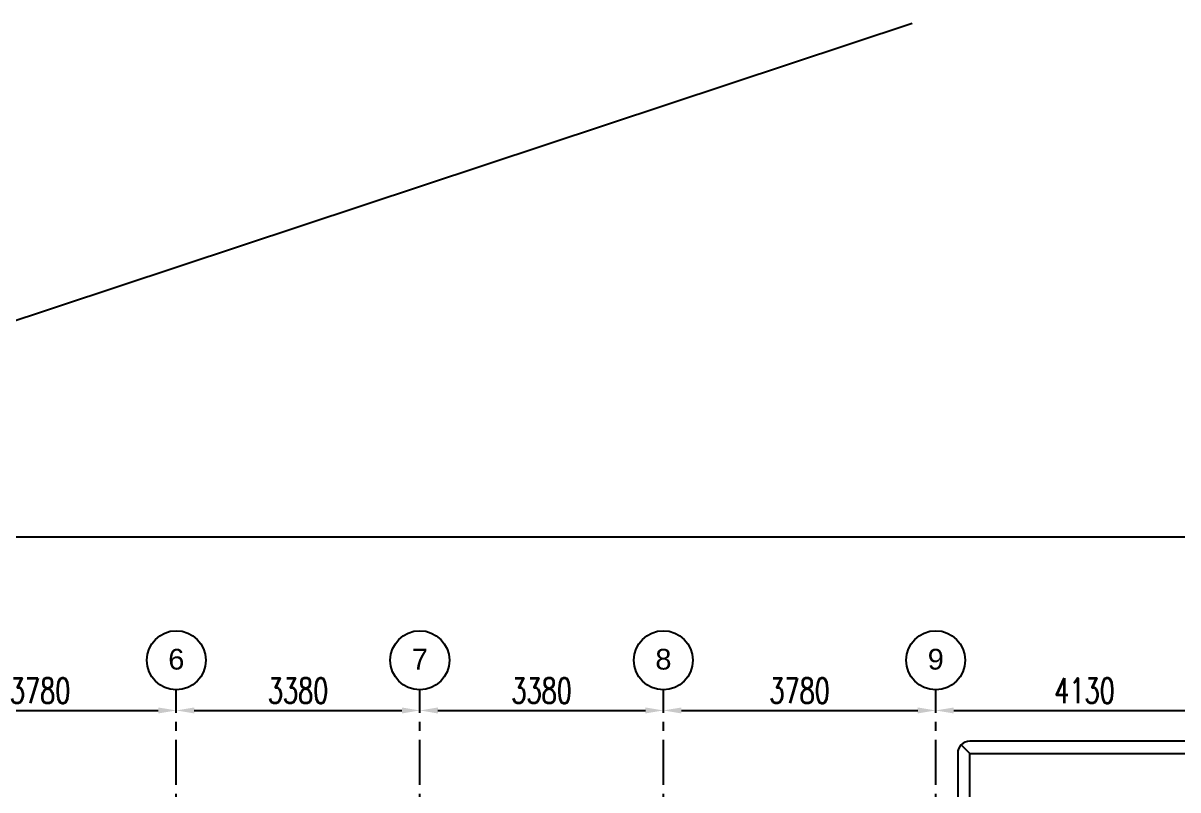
# Model space of a CAD drawing. Header units: millimetres. Extents: x 2659630 to 6742168, y -2425387 to -732288.
# Drawn here: x 2794846 to 2810872, y -938217 to -927576 of the extents above; entities that cross this region are included whole.
import ezdxf

# ---------------------------------------------------------------- set-up
doc = ezdxf.new("R2010")
doc.units = ezdxf.units.MM
doc.header["$PDMODE"] = 35
doc.header["$PDSIZE"] = -25
doc.linetypes.add('CENTER', pattern=[2, 1.25, -0.25, 0.25, -0.25])
for name, color, linetype in [('S-BEAM OUTER', 4, 'Continuous'), ('S-COLUMN CIRCLE', 9, 'Continuous'), ('S-COLUMN HATCH', 8, 'Continuous'), ('S-DIM-1', 5, 'Continuous'), ('S-GRIDE CIRCLE', 8, 'Continuous'), ('S-GRIDE LINE', 8, 'CENTER'), ('S-GRIDE NO', 1, 'Continuous')]:
    doc.layers.add(name, color=color, linetype=linetype)
doc.styles.add('Arial', font='arial.ttf', dxfattribs={"height": 123})
doc.styles.add('ROMANS', font='r.shx', dxfattribs={"width": 0.7})
doc.dimstyles.new('dim100', dxfattribs={"dimtxt": 250, "dimasz": 250, "dimexe": 200, "dimexo": 200, "dimgap": 100, "dimtad": 1, "dimdec": 0, "dimrnd": 1, "dimzin": 0, "dimdsep": 46, "dimtxsty": 'ROMANS', "dimcen": 0, "dimclrd": 5, "dimclre": 5, "dimclrt": 4, "dimadec": 0, "dimazin": 0, "dimtfac": 1, "dimtdec": 0, "dimtix": 1, "dimtofl": 0, "dimtmove": 2, "dimatfit": 3, "dimfxl": 1, "dimtolj": 1, "dimtzin": 0, "dimlwd": -1, "dimlwe": -1, "dimarcsym": 0})

# ---------------------------------------------------------------- blocks, each defined once
blk = doc.blocks.new('*D1821')
at = {"layer": 'Defpoints', "color": 0, "ltscale": 1200}
for p in [(2793192, -937114), (2796972, -937114), (2796972, -937114)]:
    blk.add_point(p, dxfattribs=at)
at = {"layer": 'S-DIM-1', "color": 5}
for p, q in [((2793192, -936914), (2793192, -936914)), ((2796972, -936914), (2796972, -936914)), ((2793442, -937114), (2796722, -937114))]:
    blk.add_line(p, q, dxfattribs=at)
at = {"layer": 'S-DIM-1', "color": 5, "ltscale": 1200}
for points in [[(2793442, -937073), (2793442, -937156), (2793192, -937114)], [(2796722, -937156), (2796722, -937073), (2796972, -937114)]]:
    blk.add_solid(points, dxfattribs=at)
at = {"layer": 'S-DIM-1', "color": 4, "ltscale": 1200, "insert": (2795082, -936839), "char_height": 350, "attachment_point": 5, "style": 'ROMANS'}
blk.add_mtext('\\A1;{3780}', dxfattribs=at)
blk = doc.blocks.new('*D1822')
at = {"layer": 'Defpoints', "color": 0, "ltscale": 1200}
for p in [(2796972, -937114), (2800352, -937114), (2800352, -937114)]:
    blk.add_point(p, dxfattribs=at)
at = {"layer": 'S-DIM-1', "color": 5}
for p, q in [((2796972, -936914), (2796972, -936914)), ((2800352, -936914), (2800352, -936914)), ((2797222, -937114), (2800102, -937114))]:
    blk.add_line(p, q, dxfattribs=at)
at = {"layer": 'S-DIM-1', "color": 5, "ltscale": 1200}
for points in [[(2797222, -937073), (2797222, -937156), (2796972, -937114)], [(2800102, -937156), (2800102, -937073), (2800352, -937114)]]:
    blk.add_solid(points, dxfattribs=at)
at = {"layer": 'S-DIM-1', "color": 4, "ltscale": 1200, "insert": (2798662, -936839), "char_height": 350, "attachment_point": 5, "style": 'ROMANS'}
blk.add_mtext('\\A1;{3380}', dxfattribs=at)
blk = doc.blocks.new('*D1825')
at = {"layer": 'Defpoints', "color": 0, "ltscale": 1200}
for p in [(2800352, -937114), (2803732, -937114), (2803732, -937114)]:
    blk.add_point(p, dxfattribs=at)
at = {"layer": 'S-DIM-1', "color": 5}
for p, q in [((2800352, -936914), (2800352, -936914)), ((2803732, -936914), (2803732, -936914)), ((2800602, -937114), (2803482, -937114))]:
    blk.add_line(p, q, dxfattribs=at)
at = {"layer": 'S-DIM-1', "color": 5, "ltscale": 1200}
for points in [[(2800602, -937073), (2800602, -937156), (2800352, -937114)], [(2803482, -937156), (2803482, -937073), (2803732, -937114)]]:
    blk.add_solid(points, dxfattribs=at)
at = {"layer": 'S-DIM-1', "color": 4, "ltscale": 1200, "insert": (2802042, -936839), "char_height": 350, "attachment_point": 5, "style": 'ROMANS'}
blk.add_mtext('\\A1;{3380}', dxfattribs=at)
blk = doc.blocks.new('*D1826')
at = {"layer": 'Defpoints', "color": 0, "ltscale": 1200}
for p in [(2803732, -937114), (2807512, -937114), (2807512, -937114)]:
    blk.add_point(p, dxfattribs=at)
at = {"layer": 'S-DIM-1', "color": 5}
for p, q in [((2803732, -936914), (2803732, -936914)), ((2807512, -936914), (2807512, -936914)), ((2803982, -937114), (2807262, -937114))]:
    blk.add_line(p, q, dxfattribs=at)
at = {"layer": 'S-DIM-1', "color": 5, "ltscale": 1200}
for points in [[(2803982, -937073), (2803982, -937156), (2803732, -937114)], [(2807262, -937156), (2807262, -937073), (2807512, -937114)]]:
    blk.add_solid(points, dxfattribs=at)
at = {"layer": 'S-DIM-1', "color": 4, "ltscale": 1200, "insert": (2805622, -936839), "char_height": 350, "attachment_point": 5, "style": 'ROMANS'}
blk.add_mtext('\\A1;{3780}', dxfattribs=at)
blk = doc.blocks.new('*D1827')
at = {"layer": 'Defpoints', "color": 0, "ltscale": 1200}
for p in [(2807512, -937123), (2811642, -937114), (2811642, -937114)]:
    blk.add_point(p, dxfattribs=at)
at = {"layer": 'S-DIM-1', "color": 5}
for p, q in [((2807512, -936923), (2807512, -936914)), ((2811642, -936914), (2811642, -936914)), ((2807762, -937114), (2811392, -937114))]:
    blk.add_line(p, q, dxfattribs=at)
at = {"layer": 'S-DIM-1', "color": 5, "ltscale": 1200}
for points in [[(2807762, -937073), (2807762, -937156), (2807512, -937114)], [(2811392, -937156), (2811392, -937073), (2811642, -937114)]]:
    blk.add_solid(points, dxfattribs=at)
at = {"layer": 'S-DIM-1', "color": 4, "ltscale": 1200, "insert": (2809577, -936839), "char_height": 250, "attachment_point": 5, "style": 'ROMANS'}
blk.add_mtext('\\A1;{\\H1.4x;4130}', dxfattribs=at)

msp = doc.modelspace()

# ---------------------------------------------------------------- linework, layer by layer
at = {"layer": 'S-BEAM OUTER', "ltscale": 2500}
for p, q in [((2807986.557, -937709.801), (2807866.348, -937589.593)), ((2807986.557, -937709.801), (2807866.348, -937589.593)), ((2807986.557, -937709.801), (2807866.348, -937589.593)), ((2807986.553, -939294.768), (2807986.557, -937709.801)), ((2807986.553, -939294.768), (2807986.557, -937709.801)), ((2807986.553, -939294.768), (2807986.557, -937709.801)), ((2807986.553, -939294.768), (2807986.557, -937709.801)), ((2807986.557, -937709.801), (2811166.557, -937709.806)), ((2807986.557, -937709.801), (2811166.557, -937709.806)), ((2807986.557, -937709.801), (2811166.557, -937709.806)), ((2807986.557, -937709.801), (2811166.557, -937709.806))]:
    msp.add_line(p, q, dxfattribs=at)
msp.add_lwpolyline([(2811336.555, -939295.509), (2811336.557, -937709.802, 0.198912589), (2811286.766, -937589.593, 0.198912499), (2811166.557, -937539.801), (2807986.556, -937539.801, 0.198911109), (2807866.348, -937589.593, 0.198913274), (2807816.556, -937709.801), (2807816.556, -939294.73)], format="xyb", dxfattribs=at)
msp.add_lwpolyline([(2811336.555, -939295.509), (2811336.557, -937709.802, 0.198912589), (2811286.766, -937589.593, 0.198912499), (2811166.557, -937539.801), (2807986.556, -937539.801, 0.198911109), (2807866.348, -937589.593, 0.198913274), (2807816.556, -937709.801), (2807816.556, -939294.73)], format="xyb", dxfattribs=at)
msp.add_lwpolyline([(2811336.555, -939295.509), (2811336.557, -937709.802, 0.198912589), (2811286.766, -937589.593, 0.198912499), (2811166.557, -937539.801), (2807986.556, -937539.801, 0.198911109), (2807866.348, -937589.593, 0.198913274), (2807816.556, -937709.801), (2807816.556, -939294.73)], format="xyb", dxfattribs=at)
at = {"layer": 'S-COLUMN CIRCLE', "ltscale": 2500}
msp.add_lwpolyline([(2830287.824, -989163.125), (2769736.824, -989163.125), (2769736.824, -934703.958), (2830287.824, -934703.958)], close=True, dxfattribs=at)
at = {"layer": 'S-COLUMN HATCH', "ltscale": 2500}
msp.add_line((2792233.916, -932533.165), (2807184.306, -927575.522), dxfattribs=at)
at = {"layer": 'S-GRIDE CIRCLE'}
for centre in [(2796971.56, -936417.129), (2796971.56, -936417.129), (2796971.56, -936417.129), (2800351.56, -936417.129), (2800351.56, -936417.129), (2800351.56, -936417.129), (2803731.56, -936417.129), (2803731.56, -936417.129), (2803731.56, -936417.129), (2807511.56, -936417.129), (2807511.56, -936417.129), (2807511.56, -936417.129)]:
    msp.add_circle(centre, 409.836, dxfattribs=at)
at = {"layer": 'S-GRIDE LINE', "ltscale": 500}
for p, q in [((2796971.56, -956148.641), (2796971.56, -936826.965)), ((2796971.56, -956148.641), (2796971.56, -936826.965)), ((2796971.56, -956148.641), (2796971.56, -936826.965)), ((2800351.56, -956148.641), (2800351.56, -936826.965)), ((2800351.56, -956148.641), (2800351.56, -936826.965)), ((2800351.56, -956148.641), (2800351.56, -936826.965)), ((2803731.56, -956148.641), (2803731.56, -936826.965)), ((2803731.56, -956148.641), (2803731.56, -936826.965)), ((2803731.56, -956148.641), (2803731.56, -936826.965)), ((2807511.56, -956148.641), (2807511.56, -936826.965)), ((2807511.56, -956148.641), (2807511.56, -936826.965)), ((2807511.56, -956148.641), (2807511.56, -936826.965))]:
    msp.add_line(p, q, dxfattribs=at)

# ---------------------------------------------------------------- texts
at = {"layer": 'S-GRIDE NO', "style": 'Arial'}
for s, p in [('6', (2796860.542, -936546.968)), ('7', (2800240.542, -936546.968)), ('8', (2803620.542, -936546.968)), ('9', (2807400.542, -936546.968))]:
    msp.add_text(s, height=287.919, dxfattribs=at).set_placement(p)

# ---------------------------------------------------------------- dimensions: what is measured, and where the dimension line sits
at = {"layer": 'S-DIM-1'}
for base, p1, p2, text, picture, middle in [((2796971.56, -937114.41), (2793191.56, -937114.41), (2796971.56, -937114.41), '{3780}', '*D1821', (2795081.56, -936839.41)), ((2800351.56, -937114.41), (2796971.56, -937114.41), (2800351.56, -937114.41), '{3380}', '*D1822', (2798661.56, -936839.41)), ((2803731.56, -937114.41), (2800351.56, -937114.41), (2803731.56, -937114.41), '{3380}', '*D1825', (2802041.56, -936839.41)), ((2807511.56, -937114.41), (2803731.56, -937114.41), (2807511.56, -937114.41), '{3780}', '*D1826', (2805621.56, -936839.41))]:
    dim = msp.add_linear_dim(base=base, p1=p1, p2=p2, text=text, dimstyle='dim100', override={"dimtxt": 350}, dxfattribs=at)
    dim.commit()
    dim.dimension.update_dxf_attribs({"geometry": picture, "text_midpoint": middle})
dim = msp.add_linear_dim(base=(2811641.56, -937114.41), p1=(2807511.56, -937123.078), p2=(2811641.56, -937114.41), text='{\\H1.4x;4130}', dimstyle='dim100', dxfattribs=at)
dim.commit()
dim.dimension.update_dxf_attribs({"geometry": '*D1827', "text_midpoint": (2809576.56, -936839.41)})

doc.saveas('drawing.dxf')
